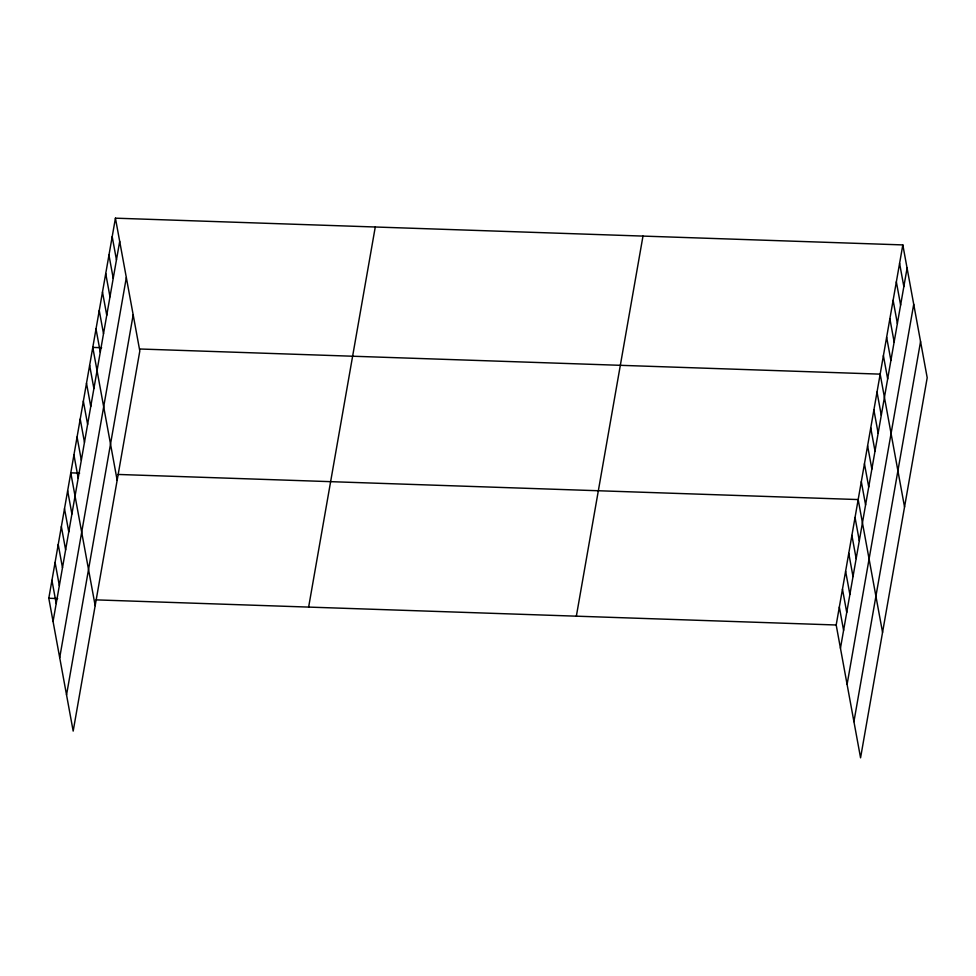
<?xml version="1.0" encoding="UTF-8"?>
<svg xmlns="http://www.w3.org/2000/svg" width="976" height="976" viewBox="0 0 976 976"><rect width="100%" height="100%" fill="white"/><g stroke="black" fill="none" stroke-linecap="round" stroke-linejoin="round"><path stroke-width="1.46" d="M115.436 218.173L139.812 351.006L73.176 731.085L48.8 598.264L115.436 218.173L902.824 244.915L927.2 377.736L860.564 757.827L836.188 624.994L902.824 244.915M53.058 621.492L119.694 241.401M59.707 657.665L126.331 277.574M66.539 694.924L133.175 314.833M308.636 607.084L375.272 226.993M576.352 616.173L642.989 236.082M840.458 648.223L907.082 268.144M847.095 684.396L913.719 304.305M853.927 721.654L920.563 341.563M101.638 347.712L92.781 347.407L117.157 480.229M140.019 349.005L880.169 374.137L904.545 506.971M79.642 473.14L70.784 472.835L95.172 605.657M118.035 474.446L858.172 499.566L882.56 632.399M48.8 598.264L57.657 598.569M96.038 599.874L836.188 624.994M899.591 263.374L903.849 286.602M896.346 281.832L900.616 305.061M893.113 300.291L897.371 323.52M889.88 318.762L894.138 341.99M886.635 337.22L890.905 360.449M883.402 355.679L887.672 378.908M877.021 392.059L881.291 415.288M873.886 409.981L878.144 433.21M870.738 427.891L875.008 451.119M867.603 445.812L871.861 469.041M864.455 463.734L868.725 486.963M861.32 481.656L865.578 504.885M855.037 517.487L859.295 540.716M851.902 535.409L856.159 558.638M848.754 553.331L853.012 576.56M845.619 571.241L849.876 594.469M842.471 589.162L846.741 612.391M839.336 607.084L843.593 630.313M112.191 236.643L116.461 259.86M108.958 255.102L113.228 278.331M105.725 273.561L109.983 296.789M102.492 292.019L106.75 315.248M99.247 310.478L103.517 333.707M96.014 328.949L100.272 352.177M89.633 365.329L93.903 388.558M86.498 383.239L90.756 406.467M83.35 401.16L87.62 424.389M80.215 419.082L84.473 442.311M77.067 437.004L81.337 460.233M73.932 454.914L78.19 478.142M67.649 490.757L71.907 513.986M64.501 508.667L68.771 531.896M61.366 526.589L65.624 549.817M58.218 544.51L62.488 567.739M55.083 562.432L59.341 585.661M51.935 580.342L56.205 603.571"/></g></svg>
